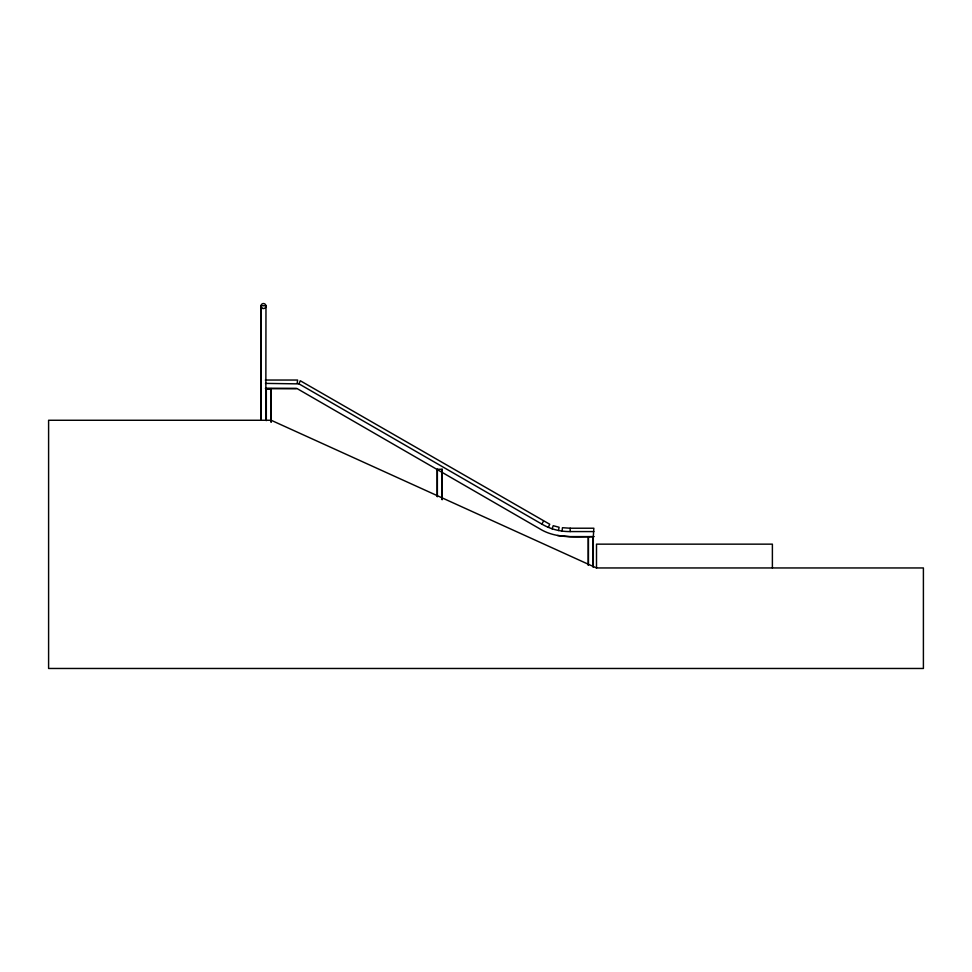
<?xml version="1.0" encoding="UTF-8"?>
<svg xmlns="http://www.w3.org/2000/svg" width="972" height="972" viewBox="0 0 972 972"><rect width="100%" height="100%" fill="white"/><g stroke="black" fill="none" stroke-linecap="round" stroke-linejoin="round"><path stroke-width="1.46" d="M265.478 383.393L298.987 383.879L541.902 524.127C550.444 529.145 560.2 531.672 570.114 531.575L570.224 528.221L593.843 528.221L593.297 537.103M562.108 531.052L562.436 527.711L570.224 528.221M297.165 383.393L297.602 380.04L265.344 380.04M558.45 530.566L559.107 527.274L553.214 525.694L552.132 528.877M298.987 383.879L300.275 380.745L549.727 524.248L548.342 527.298M541.902 524.127L543.482 521.162M265.392 388.423L297.043 388.557L539.484 528.647C555.68 538.889 575.558 536.641 593.746 536.702M265.915 388.521L296.484 388.521M266.158 389.019L271.176 389.019M570.114 531.575L593.843 531.575M593.843 536.605L569.944 536.605L557.466 535.511M596.504 567.952L923.4 567.952L923.4 668.469L48.6 668.469L48.6 420.269L271.176 420.269L596.504 567.952L596.504 544.15L772.388 544.15L772.388 567.952M593.297 536.702L593.297 567.016M593.139 536.702L593.139 567.016M588.437 536.702L588.437 565.206M588.279 536.702L588.279 565.206M442.224 499.584L442.224 469.269L437.206 469.269L437.206 496.583M442.066 469.269L442.066 499.584M437.364 469.269L437.364 496.583M271.091 388.521L271.176 422.018M271.018 389.019L271.018 422.018M266.316 389.019L266.316 420.524M266.073 388.521L266.158 420.524M265.806 420.232L265.976 305.73L260.946 305.73L260.946 420.232M261.103 305.73L261.103 420.232M261.808 307.954A2.527 2.527 0 0 0 265.939 306.545A2.527 2.527 0 0 0 262.647 303.665A2.527 2.527 0 0 0 261.808 307.954"/></g></svg>
